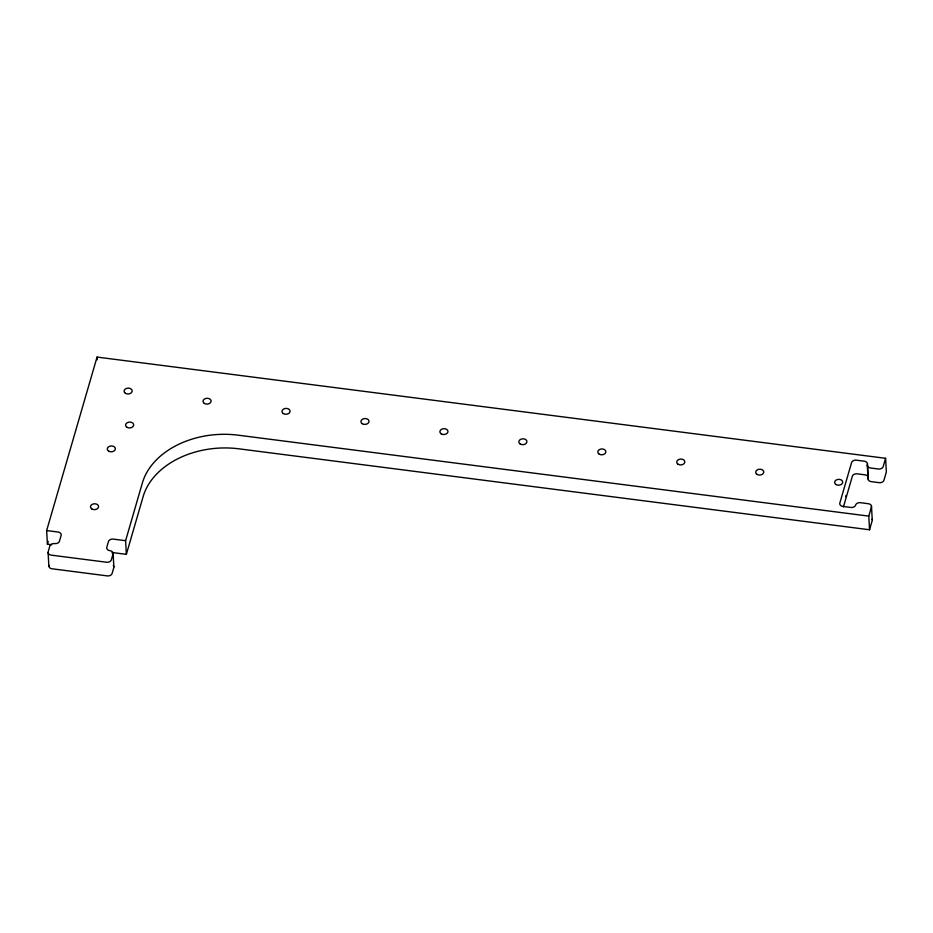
<?xml version="1.0" encoding="UTF-8"?>
<svg xmlns="http://www.w3.org/2000/svg" width="933" height="933" viewBox="0 0 933 933"><rect width="100%" height="100%" fill="white"/><g stroke="black" fill="none" stroke-linecap="round" stroke-linejoin="round"><path stroke-width="1.4" d="M51.665 544.755L47.408 544.207L46.65 530.562L97.055 357.082L885.592 458.301L886.35 471.946L883.936 480.273A4.035 2.927 -3.2 0 1 879.143 482.653L871.247 481.638A4.035 2.927 -3.2 0 1 868.145 478.244M47.408 544.207L48.224 541.408M126.363 554.342L125.605 540.697L142.399 482.862A80.774 58.627 -3.2 0 1 238.148 435.175L868.786 516.124L869.544 529.769L238.906 448.82A80.774 58.627 -3.2 0 0 143.157 496.519L126.363 554.342L114.036 552.756A4.035 2.927 -3.2 0 0 111.948 552.896M843.432 506.922L852.354 476.215A4.035 2.927 -3.2 0 1 857.135 473.824L865.031 474.839A4.035 2.927 -3.2 0 1 868.226 477.474M868.786 516.124L871.41 507.097A4.035 2.927 -3.2 0 0 868.308 503.703L860.413 502.689A4.035 2.927 -3.2 0 0 855.619 505.068A4.035 2.927 -3.2 0 1 850.838 507.459L842.942 506.444A4.035 2.927 -3.2 0 1 839.828 503.039L851.596 462.57A4.035 2.927 -3.2 0 1 856.377 460.179L864.273 461.194A4.035 2.927 -3.2 0 1 867.387 464.587A4.035 2.927 -3.2 0 0 870.489 467.993L878.385 469.007A4.035 2.927 -3.2 0 0 883.178 466.617L885.592 458.301M869.544 529.769L872.168 520.742A4.035 2.927 -3.2 0 0 872.063 519.238M46.65 530.562L58.009 532.02A4.035 2.927 -3.2 0 1 61.123 535.414L59.444 541.198A4.035 2.927 -3.2 0 1 54.65 543.577A4.035 2.927 -3.2 0 0 49.869 545.968L48.178 551.753A4.035 2.927 -3.2 0 0 51.292 555.147L106.56 562.237A4.035 2.927 -3.2 0 0 111.342 559.858L113.021 554.074A4.035 2.927 -3.2 0 0 109.919 550.68A4.035 2.927 -3.2 0 1 106.805 547.274L108.485 541.49A4.035 2.927 -3.2 0 1 113.278 539.111L125.605 540.697M871.492 506.327L872.25 519.984M867.468 463.829L868.145 476.11M867.305 465.357L868.063 479.002M113.103 553.304L113.861 566.961M97.055 357.082L97.207 359.811M48.096 552.511L48.866 566.168M845.881 495.505A6.461 4.688 -3.2 0 1 845.753 496.729M113.22 565.526A4.035 2.927 -3.2 0 1 113.779 567.719L112.1 573.503A4.035 2.927 -3.2 0 1 107.318 575.894L52.05 568.792A4.035 2.927 -3.2 0 1 48.948 565.398M108.625 451.14A4.035 2.927 -3.2 0 0 115.272 449.391A4.035 2.927 -3.2 0 0 110.082 446.126A4.035 2.927 -3.2 0 0 108.625 451.14M91.819 508.963A4.035 2.927 -3.2 0 0 98.478 507.214A4.035 2.927 -3.2 0 0 93.277 503.948A4.035 2.927 -3.2 0 0 91.819 508.963M599.126 454.114A4.035 2.927 -3.2 0 0 605.774 452.377A4.035 2.927 -3.2 0 0 600.584 449.111A4.035 2.927 -3.2 0 0 599.126 454.114M283.329 413.576A4.035 2.927 -3.2 0 0 289.976 411.838A4.035 2.927 -3.2 0 0 284.775 408.572A4.035 2.927 -3.2 0 0 283.329 413.576M204.374 403.441A4.035 2.927 -3.2 0 0 211.021 401.703A4.035 2.927 -3.2 0 0 205.831 398.438A4.035 2.927 -3.2 0 0 204.374 403.441M520.171 443.98A4.035 2.927 -3.2 0 0 526.83 442.242A4.035 2.927 -3.2 0 0 521.629 438.976A4.035 2.927 -3.2 0 0 520.171 443.98M835.98 484.519A4.035 2.927 -3.2 0 0 842.627 482.769A4.035 2.927 -3.2 0 0 837.426 479.515A4.035 2.927 -3.2 0 0 835.98 484.519M678.081 464.249A4.035 2.927 -3.2 0 0 684.729 462.5A4.035 2.927 -3.2 0 0 679.527 459.246A4.035 2.927 -3.2 0 0 678.081 464.249M362.272 423.71A4.035 2.927 -3.2 0 0 368.92 421.973A4.035 2.927 -3.2 0 0 363.73 418.707A4.035 2.927 -3.2 0 0 362.272 423.71M125.419 393.306A4.035 2.927 -3.2 0 0 132.078 391.568A4.035 2.927 -3.2 0 0 126.876 388.303A4.035 2.927 -3.2 0 0 125.419 393.306M441.227 433.845A4.035 2.927 -3.2 0 0 447.875 432.107A4.035 2.927 -3.2 0 0 442.685 428.842A4.035 2.927 -3.2 0 0 441.227 433.845M757.025 474.384A4.035 2.927 -3.2 0 0 763.672 472.634A4.035 2.927 -3.2 0 0 758.482 469.381A4.035 2.927 -3.2 0 0 757.025 474.384M126.923 427.267A4.035 2.927 -3.2 0 0 133.571 425.518A4.035 2.927 -3.2 0 0 128.381 422.252A4.035 2.927 -3.2 0 0 126.923 427.267"/></g></svg>
